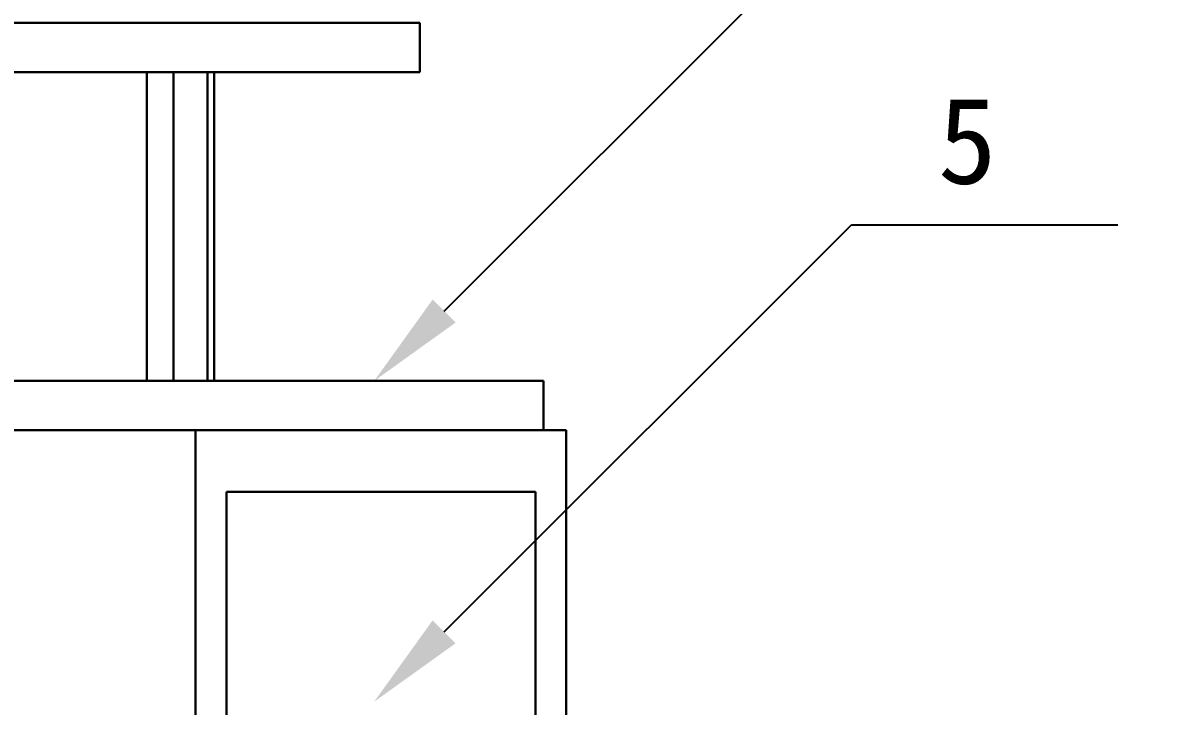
# Model space of a CAD drawing. Header units: millimetres. Extents: x 786 to 1380, y -734 to -314.
# Drawn here: x 1003.6 to 1049.91, y -421.89 to -394.22 of the extents above; entities that cross this region are included whole.
import ezdxf
from ezdxf import colors
from ezdxf.entities.mleader import LeaderData, LeaderLine
from ezdxf.math import Vec2, Vec3

# ---------------------------------------------------------------- set-up
doc = ezdxf.new("R2010")
doc.units = ezdxf.units.MM
doc.layers.add('粗实线层', color=7, linetype='Continuous', lineweight=15)

msp = doc.modelspace()

# ---------------------------------------------------------------- linework, layer by layer
at = {"layer": '粗实线层', "color": 7, "linetype": 'Continuous', "lineweight": 30}
for p, q in [((946.4762, -394.2159), (1019.6693, -394.2159)), ((1019.6693, -396.2159), (1019.6693, -394.2159)), ((946.4762, -396.2159), (1019.6693, -396.2159)), ((1008.6155, -408.7159), (1008.6155, -396.2159)), ((1009.705, -408.7159), (1009.705, -396.2159)), ((1011.0696, -408.7159), (1011.0696, -396.2159)), ((1011.3448, -408.7159), (1011.3448, -396.2159)), ((934.6693, -408.7159), (1024.6693, -408.7159)), ((1024.6693, -410.7159), (1024.6693, -408.7159)), ((950.4269, -410.7159), (1008.9116, -410.7159)), ((1010.5941, -410.7159), (1008.9116, -410.7159)), ((1010.5941, -444.4542), (1010.5941, -410.7159)), ((1010.5941, -410.7159), (1014.3399, -410.7159)), ((1014.3399, -410.7159), (1021.8483, -410.7159)), ((1021.8483, -410.7159), (1025.5941, -410.7159)), ((1025.5941, -444.4542), (1025.5941, -410.7159)), ((1011.8441, -441.9542), (1011.8441, -413.2159)), ((1011.8441, -413.2159), (1024.3441, -413.2159)), ((1024.3441, -441.9542), (1024.3441, -413.2159))]:
    msp.add_line(p, q, dxfattribs=at)

# ---------------------------------------------------------------- texts
at = {"layer": '粗实线层', "lineweight": 15, "insert": (1040.6321, -397.2327), "char_height": 3.5, "attachment_point": 1}
msp.add_mtext_dynamic_manual_height_columns('5', width=8.664847, gutter_width=17.5, heights=[0], dxfattribs=at)

# ---------------------------------------------------------------- leaders
at = {"layer": '粗实线层', "lineweight": 15}
ml = msp.add_multileader_mtext('Standard', dxfattribs=at)
ml.set_content('', color=256)
ml.set_leader_properties()
ml.build(insert=Vec2(0, 0))
ml.multileader.update_dxf_attribs({"text_right_attachment_type": 6, "dogleg_length": 0.36})
ctx = ml.context
ctx.base_point, ctx.plane_origin = Vec3(1047.9095, -389.4053), Vec3(1017.8215, -408.7159)
ctx.right_attachment = 6
notes = []
notes.append((ctx, [(0, (1, 1, 0), (1037.1321, -389.4053), (1, 0), 10.7774, [(0, [(1017.8215, -408.7159)], 0, [])])]))
ctx.mtext.insert, ctx.mtext.flow_direction = Vec3(1049.9095, -387.4053), 5
ml = msp.add_multileader_mtext('Standard', dxfattribs=at)
ml.set_content('', color=256)
ml.set_leader_properties()
ml.build(insert=Vec2(0, 0))
ml.multileader.update_dxf_attribs({"text_right_attachment_type": 6, "dogleg_length": 0.36})
ctx = ml.context
ctx.base_point, ctx.plane_origin = Vec3(1047.9095, -402.3975), Vec3(1017.8215, -421.7081)
ctx.right_attachment = 6
notes.append((ctx, [(0, (1, 1, 0), (1037.1321, -402.3975), (1, 0), 10.7774, [(0, [(1017.8215, -421.7081)], 0, [])])]))
ctx.mtext.insert, ctx.mtext.flow_direction = Vec3(1049.9095, -400.3975), 5
for ctx, leaders in notes:
    for number, flags, end, landing, length, lines in leaders:
        leader = LeaderData()
        leader.index, (leader.has_last_leader_line, leader.has_dogleg_vector, leader.attachment_direction) = number, flags
        leader.last_leader_point, leader.dogleg_vector, leader.dogleg_length = Vec3(end), Vec3(landing), length
        for number, points, colour, breaks in lines:
            line = LeaderLine()
            line.index, line.vertices, line.color, line.breaks = number, Vec3.list(points), colors.encode_raw_color(colour), breaks
            leader.lines.append(line)
        ctx.leaders.append(leader)

doc.saveas('drawing.dxf')
